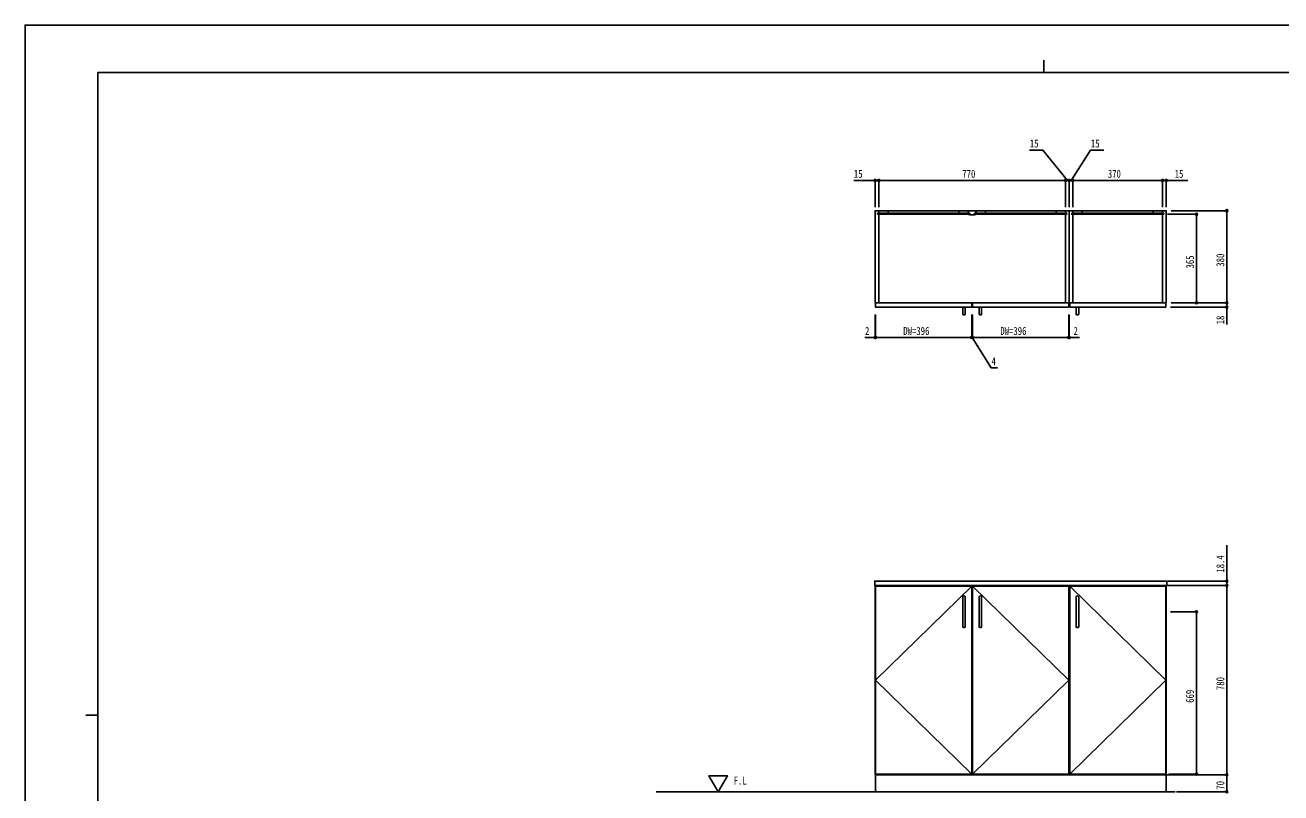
# Model space of a CAD drawing. Units: millimetres, scale not verified. Extents: x -4205 to 4205, y -2970 to 2970.
# Drawn here: x -4205 to 972, y -195 to 2970 of the extents above; entities that cross this region are included whole.
import ezdxf
from ezdxf.enums import TextEntityAlignment as Align

# ---------------------------------------------------------------- set-up
doc = ezdxf.new("R2010")
doc.units = ezdxf.units.MM
doc.header["$LTSCALE"] = 20
for name, color, linetype in [('0-1_USER1', 3, 'Continuous'), ('0-3_YKK_12', 2, 'Continuous'), ('0-4_YKK_13', 4, 'Continuous'), ('0-5_YKK_D', 6, 'Continuous'), ('0-6_YKK_ZWAK', 7, 'Continuous'), ('0-7_YSS_K', 3, 'Continuous')]:
    doc.layers.add(name, color=color, linetype=linetype)
doc.styles.add('ＭＳ ゴシック', font='')
doc.styles.get('ＭＳ ゴシック').set_extended_font_data('MS Gothic')

msp = doc.modelspace()

# ---------------------------------------------------------------- linework, layer by layer
at = {"layer": '0-3_YKK_12'}
for p, q in [((-691.48, 2195), (-685.98, 2195)), ((-691.48, 2190), (-691.48, 2195)), ((-691.48, 2190), (-685.98, 2190)), ((-685.98, 2195), (-685.98, 2205)), ((-685.98, 1825), (-685.98, 2190)), ((-646.98, 2205), (-355.98, 2205)), ((-315.98, 2205), (-285.98, 2205)), ((-315.98, 2205), (-315.98, 2195)), ((-315.98, 2195), (-310.48, 2195)), ((-315.98, 2190), (-310.48, 2190)), ((-315.98, 2190), (-315.98, 2189)), ((-315.98, 2189), (-310.48, 2188)), ((-310.48, 2195), (-310.48, 2190)), ((-310.48, 2188), (-291.48, 2188)), ((-291.48, 2195), (-285.98, 2195)), ((-291.48, 2195), (-291.48, 2190)), ((-291.48, 2190), (-285.98, 2190)), ((-291.48, 2188), (-285.98, 2189)), ((-285.98, 2205), (-285.98, 2195)), ((-285.98, 2190), (-285.98, 2189)), ((45.02, 2205), (-245.98, 2205)), ((84.02, 2205), (84.02, 2195)), ((84.02, 2195), (89.02, 2195)), ((84.02, 2190), (84.02, 1825)), ((84.02, 2190), (89.02, 2190)), ((89.02, 2195), (89.02, 2190)), ((114.02, 1825), (114.02, 2190.5)), ((444.52, 2205), (153.52, 2205)), ((484.02, 2205), (484.02, 2194.5)), ((484.02, 2190.5), (484.02, 1825))]:
    msp.add_line(p, q, dxfattribs=at)
for points in [[(99.02, 1825), (-700.98, 1825), (-700.98, 2205), (99.02, 2205)], [(-690.98, 2190.5), (-311.98, 2190.5), (-311.98, 2194.5), (-690.98, 2194.5)], [(-685.98, 2194.5), (-646.98, 2194.5), (-646.98, 2205), (-685.98, 2205)], [(-316.98, 2194.5), (-355.98, 2194.5), (-355.98, 2205), (-316.98, 2205)], [(89.02, 2190.5), (-289.98, 2190.5), (-289.98, 2194.5), (89.02, 2194.5)], [(-284.98, 2194.5), (-245.98, 2194.5), (-245.98, 2205), (-284.98, 2205)], [(84.02, 2194.5), (45.02, 2194.5), (45.02, 2205), (84.02, 2205)], [(499.02, 1825), (99.02, 1825), (99.02, 2205), (499.02, 2205)], [(488.52, 2190.5), (109.52, 2190.5), (109.52, 2194.5), (488.52, 2194.5)], [(114.02, 2194.5), (153.02, 2194.5), (153.02, 2205), (114.02, 2205)], [(484.02, 2194.5), (445.02, 2194.5), (445.02, 2205), (484.02, 2205)], [(-302.98, 1807), (-698.98, 1807), (-698.98, 1825), (-302.98, 1825)], [(97.02, 1807), (-298.98, 1807), (-298.98, 1825), (97.02, 1825)], [(101.02, 1807), (497.02, 1807), (497.02, 1825), (101.02, 1825)], [(-702.73, 659.6), (500.77, 659.6), (500.77, 678), (-702.73, 678)], [(-700.98, -120.4), (99.02, -120.4), (99.02, 659.6), (-700.98, 659.6)], [(-698.98, -117.4), (-302.98, -117.4), (-302.98, 656.6), (-698.98, 656.6)], [(97.02, -117.4), (-298.98, -117.4), (-298.98, 656.6), (97.02, 656.6)], [(99.02, -120.4), (499.02, -120.4), (499.02, 659.6), (99.02, 659.6)], [(497.02, -117.4), (101.02, -117.4), (101.02, 656.6), (497.02, 656.6)], [(-699.98, -190.4), (498.02, -190.4), (498.02, -120.4), (-699.98, -120.4)]]:
    msp.add_lwpolyline(points, close=True, dxfattribs=at)
for points in [[(-302.98, 656.6), (-698.98, 269.6), (-302.98, -117.4)], [(-298.98, -117.4), (97.02, 269.6), (-298.98, 656.6)], [(101.02, -117.4), (497.02, 269.6), (101.02, 656.6)]]:
    msp.add_lwpolyline(points, dxfattribs=at)
at = {"layer": '0-4_YKK_13'}
for p, q in [((-339.98, 1807), (-329.98, 1807)), ((-339.98, 1779.34), (-339.98, 1807)), ((-329.98, 1779.34), (-329.98, 1807)), ((-271.98, 1807), (-261.98, 1807)), ((-271.98, 1779.34), (-271.98, 1807)), ((-261.98, 1779.34), (-261.98, 1807)), ((128.02, 1807), (138.02, 1807)), ((128.02, 1779.34), (128.02, 1807)), ((138.02, 1779.34), (138.02, 1807)), ((-339.98, 612.76), (-339.98, 490.44)), ((-329.98, 612.76), (-329.98, 490.44)), ((-271.98, 612.76), (-271.98, 490.44)), ((-261.98, 612.76), (-261.98, 490.44)), ((128.02, 612.76), (128.02, 490.44)), ((138.02, 612.76), (138.02, 490.44))]:
    msp.add_line(p, q, dxfattribs=at)
for centre, start, end in [((-334.98, 1780.05), 188.0693, 351.9307), ((-266.98, 1780.05), 188.0693, 351.9307), ((133.02, 1780.05), 188.0693, 351.9307), ((-334.98, 612.06), 8.0102, 171.9898), ((-266.98, 612.06), 8.0102, 171.9898), ((133.02, 612.06), 8.0102, 171.9898), ((-334.98, 491.14), 188.0102, 351.9898), ((-266.98, 491.14), 188.0102, 351.9898), ((133.02, 491.14), 188.0102, 351.9898)]:
    msp.add_arc(centre, 5.05, start, end, dxfattribs=at)
at = {"layer": '0-5_YKK_D'}
for p, q in [((-700.98, 2220), (-700.98, 2331)), ((-685.98, 2220), (-685.98, 2331)), ((-685.98, 2220), (-685.98, 2331)), ((84.02, 2330), (-685.98, 2330)), ((84.02, 2220), (84.02, 2331)), ((84.02, 2220), (84.02, 2331)), ((99.02, 2330), (84.02, 2330)), ((99.02, 2220), (99.02, 2331)), ((99.02, 2220), (99.02, 2331)), ((99.02, 2330), (114.02, 2330)), ((114.02, 2220), (114.02, 2331)), ((114.02, 2220), (114.02, 2331)), ((114.02, 2330), (484.02, 2330)), ((484.02, 2220), (484.02, 2331)), ((484.02, 2220), (484.02, 2331)), ((499.02, 2220), (499.02, 2331)), ((504.02, 2190), (625.02, 2190)), ((519.02, 2205), (750.02, 2205)), ((624.02, 1825), (624.02, 2190)), ((749.02, 1825), (749.02, 2205)), ((519.02, 1825), (750.02, 1825)), ((519.02, 1825), (750.02, 1825)), ((519.02, 1825), (625.02, 1825)), ((-700.98, 1775.63), (-700.98, 1681)), ((-698.98, 1776.63), (-698.98, 1681)), ((-698.98, 1775.63), (-698.98, 1681)), ((-302.98, 1776.63), (-302.98, 1681)), ((-302.98, 1776.63), (-302.98, 1681)), ((-298.98, 1776.63), (-298.98, 1681)), ((-298.98, 1776.63), (-298.98, 1681)), ((97.02, 1776.63), (97.02, 1681)), ((97.02, 1775.63), (97.02, 1681)), ((99.02, 1775.63), (99.02, 1681)), ((517.02, 1807), (750.02, 1807)), ((-698.98, 1682), (-302.98, 1682)), ((-298.98, 1682), (-302.98, 1682)), ((97.02, 1682), (-298.98, 1682)), ((503.77, 678), (750.02, 678)), ((503.77, 659.6), (750.02, 659.6)), ((503.77, 659.6), (750.02, 659.6)), ((749.02, -120.4), (749.02, 659.6)), ((516.02, 551.6), (625.02, 551.6)), ((624.02, -117.4), (624.02, 551.6)), ((501.02, -120.4), (750.02, -120.4)), ((502.02, -120.4), (750.02, -120.4)), ((509.02, -117.4), (625.02, -117.4)), ((749.02, -190.4), (749.02, -120.4)), ((540.73, -190.4), (750.02, -190.4))]:
    msp.add_line(p, q, dxfattribs=at)
for points in [[(91.52, 2330), (-9.7, 2455), (-64.1, 2455)], [(106.52, 2330), (187.43, 2455), (241.83, 2455)], [(-685.98, 2330), (-700.98, 2330), (-789.38, 2330)], [(484.02, 2330), (499.02, 2330), (587.42, 2330)], [(749.02, 1825), (749.02, 1807), (749.02, 1735.6)], [(-698.98, 1682), (-700.98, 1682), (-743.58, 1682)], [(-300.98, 1682), (-222.11, 1557), (-196.51, 1557)], [(97.02, 1682), (99.02, 1682), (141.62, 1682)], [(749.02, 659.6), (749.02, 678), (749.02, 826.4)]]:
    msp.add_lwpolyline(points, dxfattribs=at)
for centre in [(-700.98, 2330), (-685.98, 2330), (-685.98, 2330), (84.02, 2330), (84.02, 2330), (99.02, 2330), (99.02, 2330), (114.02, 2330), (114.02, 2330), (484.02, 2330), (484.02, 2330), (499.02, 2330), (624.02, 2190), (749.02, 2205), (624.02, 1825), (749.02, 1825), (749.02, 1825), (749.02, 1807), (-700.98, 1682), (-698.98, 1682), (-698.98, 1682), (-302.98, 1682), (-302.98, 1682), (-298.98, 1682), (-298.98, 1682), (97.02, 1682), (97.02, 1682), (99.02, 1682), (749.02, 678), (749.02, 659.6), (749.02, 659.6), (624.02, 551.6), (624.02, -117.4), (749.02, -120.4), (749.02, -120.4), (749.02, -190.4)]:
    msp.add_circle(centre, 4.25, dxfattribs=at)
at = {"layer": '0-6_YKK_ZWAK'}
for p, q in [((-4.98, 2825), (-4.98, 2775)), ((3895.02, 2775), (-3904.98, 2775)), ((-3904.98, -2525), (-3904.98, 2775)), ((-3954.98, 125), (-3904.98, 125))]:
    msp.add_line(p, q, dxfattribs=at)
msp.add_lwpolyline([(-4205, -2970), (4205, -2970), (4205, 2970), (-4205, 2970)], close=True, dxfattribs=at)
at = {"layer": '0-7_YSS_K'}
msp.add_line((536.17, -190.4), (-1603.26, -190.4), dxfattribs=at)
msp.add_lwpolyline([(-1348.14, -190.4), (-1309.97, -124.29), (-1386.31, -124.29)], close=True, dxfattribs=at)

# ---------------------------------------------------------------- texts
at = {"layer": '0-1_USER1', "style": 'ＭＳ ゴシック', "width": 0.8}
msp.add_text('F.L', height=32.99, dxfattribs=at).set_placement((-1284.08, -170.71), align=Align.BOTTOM_LEFT)
at = {"layer": '0-5_YKK_D', "style": 'ＭＳ ゴシック', "width": 0.8}
for s, p in [('15', (-63.3, 2455.8)), ('15', (188.23, 2455.8)), ('15', (-788.58, 2330.8)), ('770', (-341.78, 2330.8)), ('370', (258.22, 2330.8)), ('15', (533.82, 2330.8)), ('2', (-742.78, 1682.8)), ('DW=396', (-584.98, 1682.8)), ('DW=396', (-184.98, 1682.8)), ('2', (116.82, 1682.8)), ('4', (-221.31, 1557.8))]:
    msp.add_text(s, height=32.99, dxfattribs=at).set_placement(p, align=Align.BOTTOM_LEFT)
for s, p in [('380', (748.22, 1974.2)), ('365', (623.22, 1966.7)), ('18', (748.22, 1736.4)), ('18.4', (748.22, 712.8)), ('780', (748.22, 228.8)), ('669', (623.22, 176.3)), ('70', (748.22, -181.8))]:
    msp.add_text(s, height=32.99, rotation=90, dxfattribs=at).set_placement(p, align=Align.BOTTOM_LEFT)

doc.saveas('drawing.dxf')
